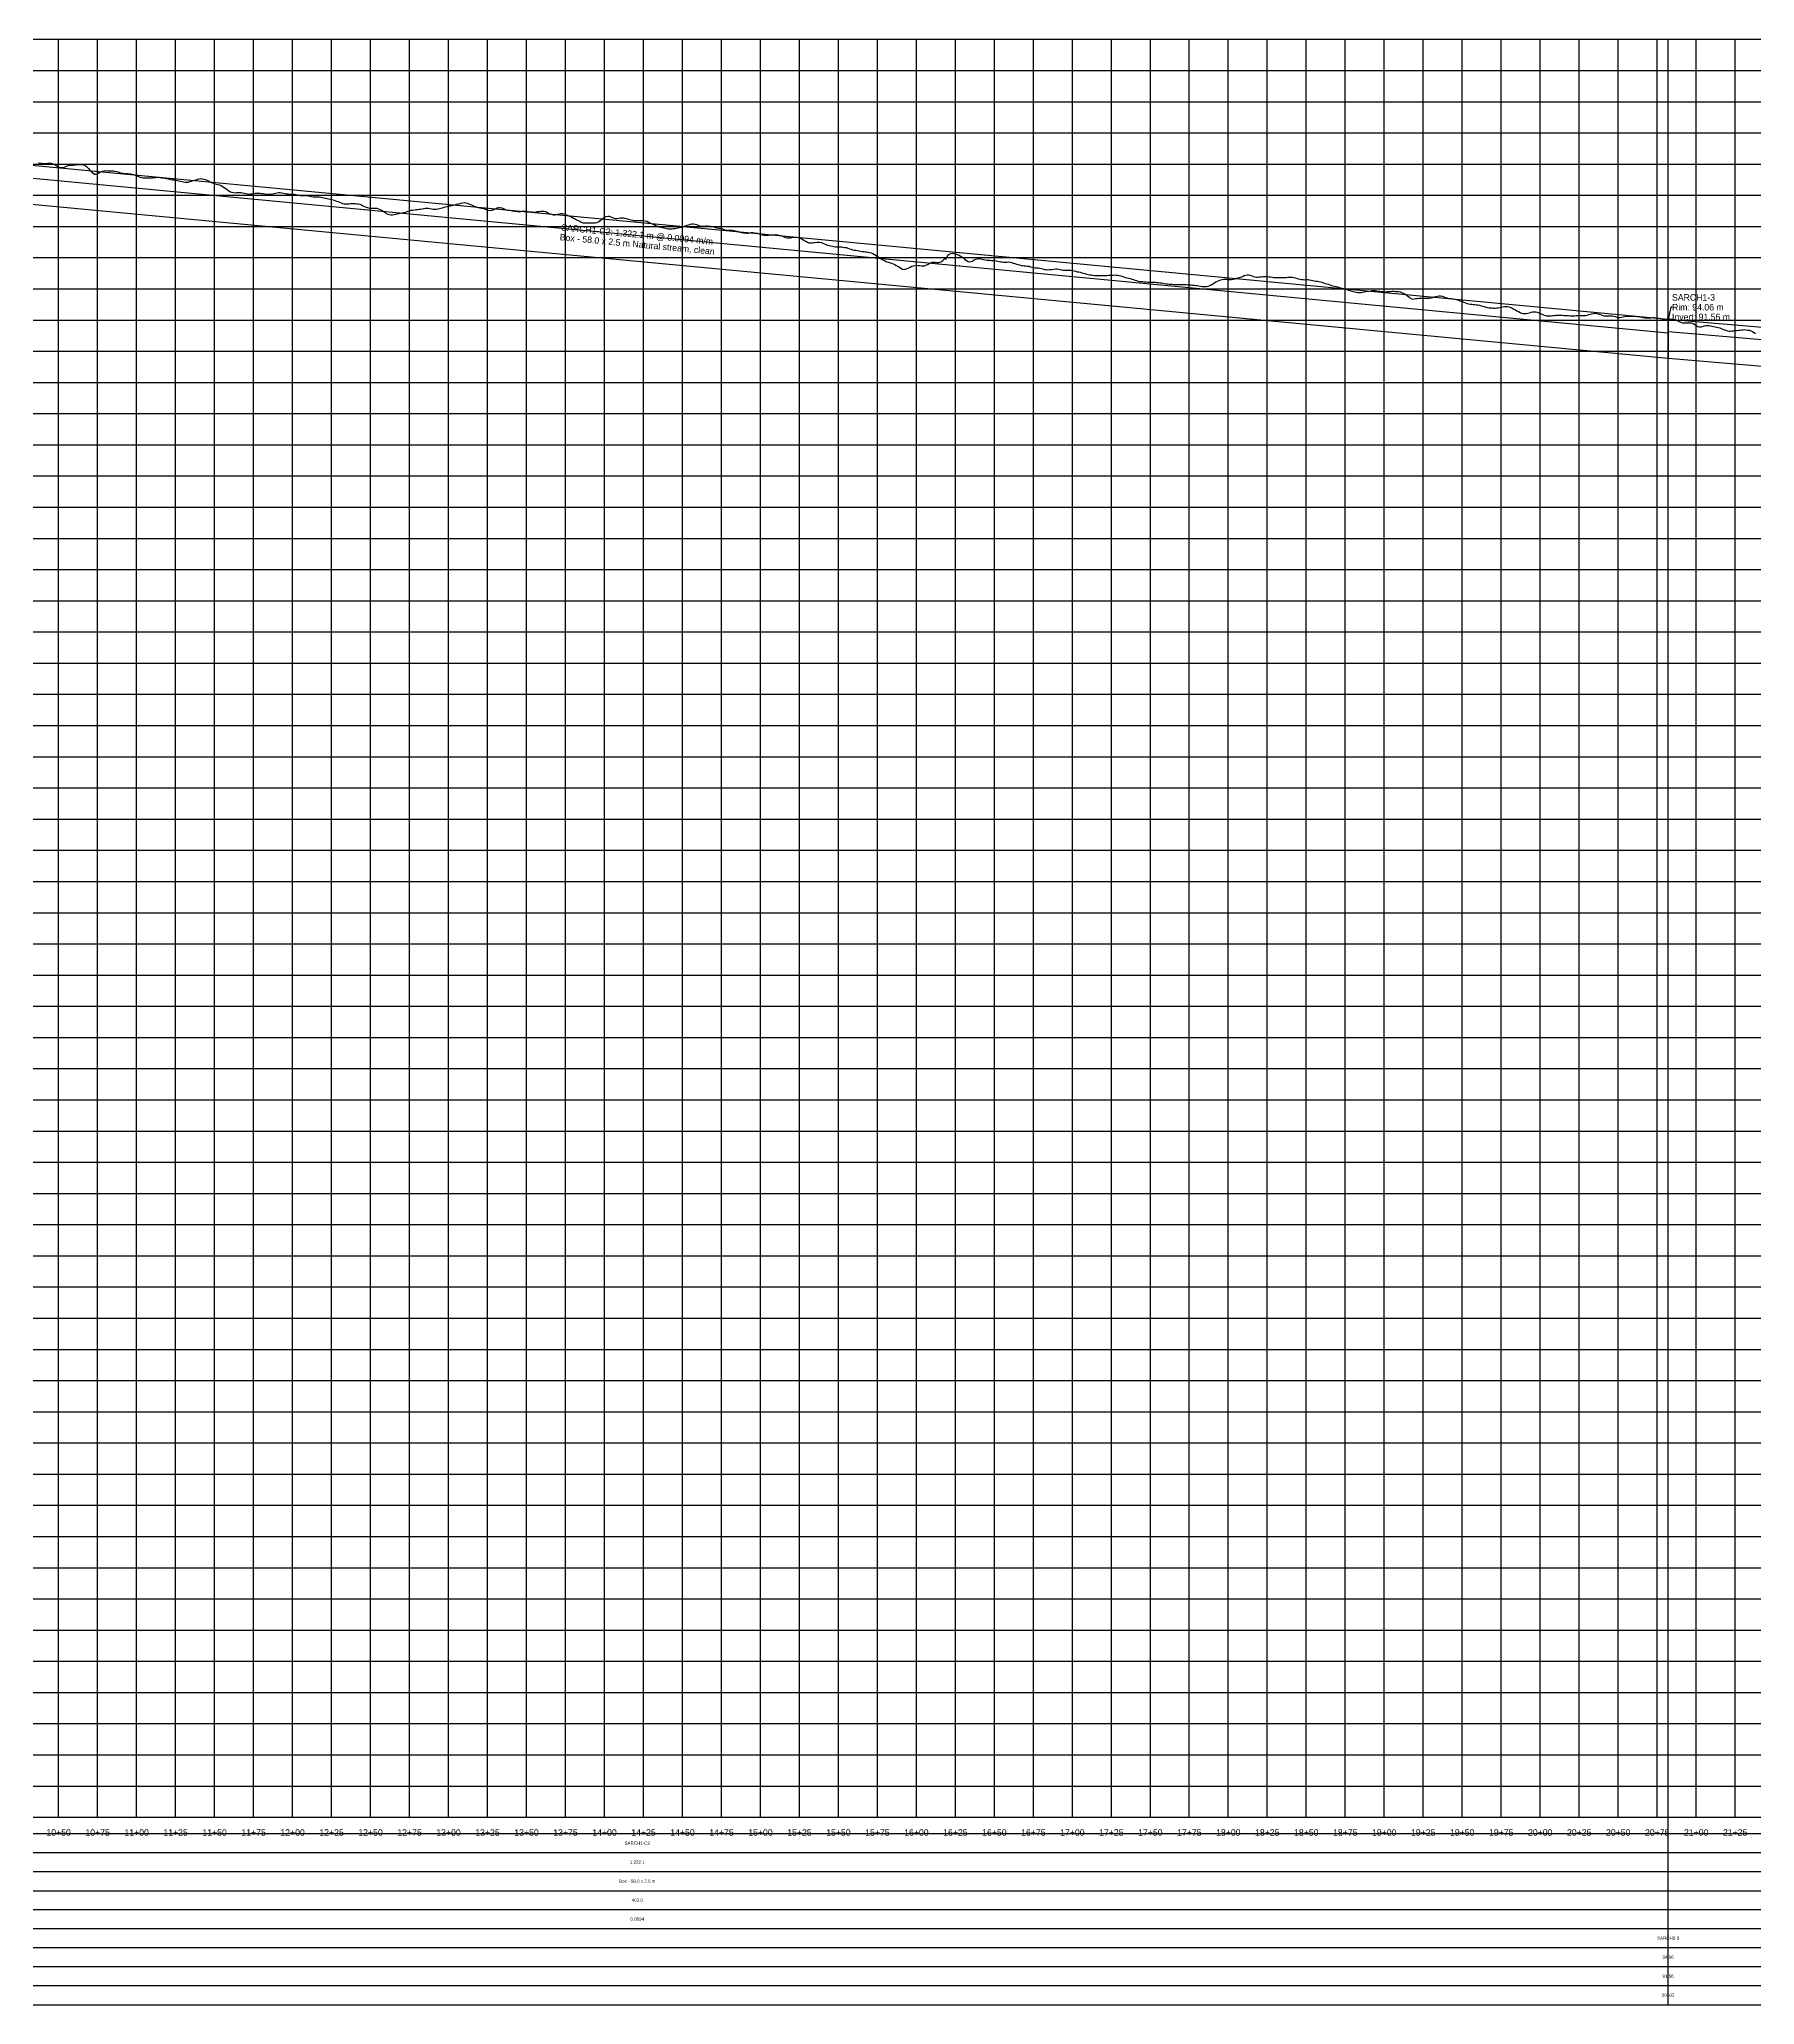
# Model space of a CAD drawing. Extents: x -64 to 17591, y -140 to 1126.
# Drawn here: x 1038 to 2138, y -140 to 1120 of the extents above; entities that cross this region are included whole.
import ezdxf
from ezdxf.enums import TextEntityAlignment as Align

# ---------------------------------------------------------------- set-up
doc = ezdxf.new("R2010")
doc.units = 0
for name, color, linetype in [('Annotation', 7, 'Continuous'), ('Annotation_Table', 254, 'Continuous'), ('Crown', 7, 'Continuous'), ('Grid', 254, 'Continuous'), ('Grid_Text', 7, 'Continuous'), ('Ground_Elevation', 3, 'Continuous'), ('Hydraulic_Grade', 5, 'Continuous'), ('Invert', 7, 'Continuous'), ('Structure', 7, 'Continuous')]:
    doc.layers.add(name, color=color, linetype=linetype)

msp = doc.modelspace()

# ---------------------------------------------------------------- linework, layer by layer
at = {"layer": 'Annotation', "color": 0}
msp.add_lwpolyline([(2084.5, 948.2), (2083.7, 948.2), (2082, 940.6)], dxfattribs=at)
msp.add_lwpolyline([(2082, 940.6), (2081.8, 941.6), (2082.6, 941.4)], close=True, dxfattribs=at)
at = {"layer": 'Annotation_Table', "color": 254}
for points in [[(2082, -140.2), (2082, 1120)], [(-25, -30.5), (17575, -30.5)], [(-25, -42.7), (17575, -42.7)], [(-25, -54.9), (17575, -54.9)], [(-25, -67.1), (17575, -67.1)], [(-25, -79.2), (17575, -79.2)], [(-25, -91.4), (17575, -91.4)], [(-25, -103.6), (17575, -103.6)], [(-25, -115.8), (17575, -115.8)], [(-25, -128), (17575, -128)], [(-25, -140.2), (17575, -140.2)]]:
    msp.add_lwpolyline(points, dxfattribs=at)
at = {"layer": 'Crown', "color": 0}
for points in [[(759.9, 1064.9), (2082, 940.6)], [(2082, 940.6), (2082, 940.6)], [(2082, 940.6), (3052.1, 858.2)]]:
    msp.add_lwpolyline(points, dxfattribs=at)
at = {"layer": 'Grid', "color": 254}
for points in [[(-25, 1120), (17575, 1120)], [(1050, -20), (1050, 1120)], [(1075, -20), (1075, 1120)], [(1100, -20), (1100, 1120)], [(1125, -20), (1125, 1120)], [(1150, -20), (1150, 1120)], [(1175, -20), (1175, 1120)], [(1200, -20), (1200, 1120)], [(1225, -20), (1225, 1120)], [(1250, -20), (1250, 1120)], [(1275, -20), (1275, 1120)], [(1300, -20), (1300, 1120)], [(1325, -20), (1325, 1120)], [(1350, -20), (1350, 1120)], [(1375, -20), (1375, 1120)], [(1400, -20), (1400, 1120)], [(1425, -20), (1425, 1120)], [(1450, -20), (1450, 1120)], [(1475, -20), (1475, 1120)], [(1500, -20), (1500, 1120)], [(1525, -20), (1525, 1120)], [(1550, -20), (1550, 1120)], [(1575, -20), (1575, 1120)], [(1600, -20), (1600, 1120)], [(1625, -20), (1625, 1120)], [(1650, -20), (1650, 1120)], [(1675, -20), (1675, 1120)], [(1700, -20), (1700, 1120)], [(1725, -20), (1725, 1120)], [(1750, -20), (1750, 1120)], [(1775, -20), (1775, 1120)], [(1800, -20), (1800, 1120)], [(1825, -20), (1825, 1120)], [(1850, -20), (1850, 1120)], [(1875, -20), (1875, 1120)], [(1900, -20), (1900, 1120)], [(1925, -20), (1925, 1120)], [(1950, -20), (1950, 1120)], [(1975, -20), (1975, 1120)], [(2000, -20), (2000, 1120)], [(2025, -20), (2025, 1120)], [(2050, -20), (2050, 1120)], [(2075, -20), (2075, 1120)], [(2100, -20), (2100, 1120)], [(2125, -20), (2125, 1120)], [(-25, 1100), (17575, 1100)], [(-25, 1080), (17575, 1080)], [(-25, 1060), (17575, 1060)], [(-25, 1040), (17575, 1040)], [(-25, 1020), (17575, 1020)], [(-25, 1000), (17575, 1000)], [(-25, 980), (17575, 980)], [(-25, 960), (17575, 960)], [(-25, 940), (17575, 940)], [(-25, 920), (17575, 920)], [(-25, 900), (17575, 900)], [(-25, 880), (17575, 880)], [(-25, 860), (17575, 860)], [(-25, 840), (17575, 840)], [(-25, 820), (17575, 820)], [(-25, 800), (17575, 800)], [(-25, 780), (17575, 780)], [(-25, 760), (17575, 760)], [(-25, 740), (17575, 740)], [(-25, 720), (17575, 720)], [(-25, 700), (17575, 700)], [(-25, 680), (17575, 680)], [(-25, 660), (17575, 660)], [(-25, 640), (17575, 640)], [(-25, 620), (17575, 620)], [(-25, 600), (17575, 600)], [(-25, 580), (17575, 580)], [(-25, 560), (17575, 560)], [(-25, 540), (17575, 540)], [(-25, 520), (17575, 520)], [(-25, 500), (17575, 500)], [(-25, 480), (17575, 480)], [(-25, 460), (17575, 460)], [(-25, 440), (17575, 440)], [(-25, 420), (17575, 420)], [(-25, 400), (17575, 400)], [(-25, 380), (17575, 380)], [(-25, 360), (17575, 360)], [(-25, 340), (17575, 340)], [(-25, 320), (17575, 320)], [(-25, 300), (17575, 300)], [(-25, 280), (17575, 280)], [(-25, 260), (17575, 260)], [(-25, 240), (17575, 240)], [(-25, 220), (17575, 220)], [(-25, 200), (17575, 200)], [(-25, 180), (17575, 180)], [(-25, 160), (17575, 160)], [(-25, 140), (17575, 140)], [(-25, 120), (17575, 120)], [(-25, 100), (17575, 100)], [(-25, 80), (17575, 80)], [(-25, 60), (17575, 60)], [(-25, 40), (17575, 40)], [(-25, 20), (17575, 20)], [(-25, 0), (17575, 0)], [(-25, -20), (17575, -20)]]:
    msp.add_lwpolyline(points, dxfattribs=at)
at = {"layer": 'Ground_Elevation', "color": 3}
msp.add_lwpolyline([(1037.1, 1040.8), (1038.1, 1040.6), (1039.1, 1040.5), (1040.1, 1040.4), (1041.1, 1040.3), (1042.1, 1040.3), (1043.1, 1040.5), (1044.1, 1040.5), (1045.1, 1040.5), (1046.1, 1040.2), (1047.1, 1039.8), (1048.1, 1039.3), (1049.1, 1038.7), (1050.1, 1038.1), (1051.1, 1037.7), (1052.1, 1037.7), (1053.1, 1037.9), (1054.1, 1038.2), (1055.1, 1038.6), (1056.1, 1039), (1057.1, 1039.2), (1058.1, 1039.3), (1059.1, 1039.4), (1060.1, 1039.5), (1061.1, 1039.6), (1062.1, 1039.7), (1063.1, 1039.8), (1064.1, 1039.8), (1065.1, 1039.8), (1066.1, 1039.5), (1067.1, 1039), (1068.1, 1038.2), (1069.1, 1037.2), (1070.1, 1036.1), (1071.1, 1035), (1072.1, 1034.1), (1073.1, 1033.6), (1074.1, 1033.6), (1075.1, 1034), (1076.1, 1034.5), (1077.1, 1035), (1078.1, 1035.5), (1079.1, 1035.7), (1080.1, 1035.8), (1081.1, 1035.7), (1082.1, 1035.7), (1083.1, 1035.7), (1084.1, 1035.6), (1085.1, 1035.6), (1086.1, 1035.4), (1087.1, 1035.3), (1088.1, 1035), (1089.1, 1034.7), (1090.1, 1034.4), (1091.1, 1034.1), (1092.1, 1034), (1093.1, 1033.9), (1094.1, 1033.9), (1095.1, 1033.8), (1096.1, 1033.7), (1097.1, 1033.6), (1098.1, 1033.3), (1099.1, 1032.8), (1100.1, 1032.4), (1101.1, 1032), (1102.1, 1031.6), (1103.1, 1031.3), (1104.1, 1031.2), (1105.1, 1031.1), (1106.1, 1031.1), (1107.1, 1031.2), (1108.1, 1031.2), (1109.1, 1031.2), (1110.1, 1031.2), (1111.1, 1031.3), (1112.1, 1031.4), (1113.1, 1031.5), (1114.1, 1031.5), (1115.1, 1031.4), (1116.1, 1031.2), (1117.1, 1031.1), (1118.1, 1030.9), (1119.1, 1030.7), (1120.1, 1030.6), (1121.1, 1030.4), (1122.1, 1030.2), (1123.1, 1030), (1124.1, 1029.9), (1125.1, 1029.7), (1126.1, 1029.4), (1127.1, 1029.2), (1128.1, 1029), (1129.1, 1028.8), (1130.1, 1028.6), (1131.1, 1028.5), (1132.1, 1028.5), (1133.1, 1028.5), (1134.1, 1028.8), (1135.1, 1029.1), (1136.1, 1029.4), (1137.1, 1029.7), (1138.1, 1030), (1139.1, 1030.3), (1140.1, 1030.6), (1141.1, 1030.7), (1142.1, 1030.6), (1143.1, 1030.4), (1144.1, 1030.2), (1145.1, 1029.7), (1146.1, 1029.2), (1147.1, 1028.6), (1148.1, 1028.1), (1149.1, 1027.7), (1150.1, 1027.4), (1151.1, 1027.2), (1152.1, 1027), (1153.1, 1026.7), (1154.1, 1026.3), (1155.1, 1025.7), (1156.1, 1025), (1157.1, 1024.3), (1158.1, 1023.6), (1159.1, 1022.9), (1160.1, 1022.3), (1161.1, 1021.9), (1162.1, 1021.7), (1163.1, 1021.6), (1164.1, 1021.7), (1165.1, 1021.7), (1166.1, 1021.8), (1167.1, 1021.7), (1168.1, 1021.5), (1169.1, 1021.3), (1170.1, 1021.1), (1171.1, 1020.9), (1172.1, 1020.8), (1173.1, 1020.9), (1174.1, 1021), (1175.1, 1021.2), (1176.1, 1021.4), (1177.1, 1021.4), (1178.1, 1021.4), (1179.1, 1021.3), (1180.1, 1021.2), (1181.1, 1021.1), (1182.1, 1020.9), (1183.1, 1020.7), (1184.1, 1020.6), (1185.1, 1020.6), (1186.1, 1020.8), (1187.1, 1020.9), (1188.1, 1021.1), (1189.1, 1021.4), (1190.1, 1021.6), (1191.1, 1021.7), (1192.1, 1021.7), (1193.1, 1021.6), (1194.1, 1021.4), (1195.1, 1021.2), (1196.1, 1021), (1197.1, 1020.9), (1198.1, 1020.8), (1199.1, 1020.8), (1200.1, 1020.8), (1201.1, 1020.6), (1202.1, 1020.5), (1203.1, 1020.2), (1204.1, 1020), (1205.1, 1019.8), (1206.1, 1019.7), (1207.1, 1019.8), (1208.1, 1019.8), (1209.1, 1019.8), (1210.1, 1019.7), (1211.1, 1019.5), (1212.1, 1019.2), (1213.1, 1019.1), (1214.1, 1019), (1215.1, 1019), (1216.1, 1019), (1217.1, 1018.9), (1218.1, 1018.8), (1219.1, 1018.6), (1220.1, 1018.3), (1221.1, 1018.1), (1222.1, 1017.9), (1223.1, 1017.7), (1224.1, 1017.5), (1225.1, 1017.3), (1226.1, 1017), (1227.1, 1016.6), (1228.1, 1016.2), (1229.1, 1015.9), (1230.1, 1015.5), (1231.1, 1015.1), (1232.1, 1014.8), (1233.1, 1014.6), (1234.1, 1014.5), (1235.1, 1014.5), (1236.1, 1014.6), (1237.1, 1014.7), (1238.1, 1014.7), (1239.1, 1014.7), (1240.1, 1014.7), (1241.1, 1014.6), (1242.1, 1014.5), (1243.1, 1014.2), (1244.1, 1013.8), (1245.1, 1013.3), (1246.1, 1012.8), (1247.1, 1012.4), (1248.1, 1012.1), (1249.1, 1011.8), (1250.1, 1011.7), (1251.1, 1011.7), (1252.1, 1011.7), (1253.1, 1011.8), (1254.1, 1011.7), (1255.1, 1011.4), (1256.1, 1010.9), (1257.1, 1010.4), (1258.1, 1009.8), (1259.1, 1009.1), (1260.1, 1008.4), (1261.1, 1007.9), (1262.1, 1007.7), (1263.1, 1007.5), (1264.1, 1007.5), (1265.1, 1007.6), (1266.1, 1007.8), (1267.1, 1008.1), (1268.1, 1008.3), (1269.1, 1008.5), (1270.1, 1008.7), (1271.1, 1008.9), (1272.1, 1009.1), (1273.1, 1009.3), (1274.1, 1009.7), (1275.1, 1010.1), (1276.1, 1010.4), (1277.1, 1010.5), (1278.1, 1010.6), (1279.1, 1010.8), (1280.1, 1010.9), (1281.1, 1011), (1282.1, 1011.1), (1283.1, 1011.3), (1284.1, 1011.6), (1285.1, 1011.8), (1286.1, 1011.8), (1287.1, 1011.7), (1288.1, 1011.5), (1289.1, 1011.3), (1290.1, 1011.1), (1291.1, 1011.1), (1292.1, 1011.1), (1293.1, 1011.2), (1294.1, 1011.5), (1295.1, 1011.7), (1296.1, 1012), (1297.1, 1012.3), (1298.1, 1012.6), (1299.1, 1012.9), (1300.1, 1013.2), (1301.1, 1013.3), (1302.1, 1013.5), (1303.1, 1013.7), (1304.1, 1013.9), (1305.1, 1014.2), (1306.1, 1014.4), (1307.1, 1014.6), (1308.1, 1014.9), (1309.1, 1015.2), (1310.1, 1015.3), (1311.1, 1015.2), (1312.1, 1014.9), (1313.1, 1014.5), (1314.1, 1014.1), (1315.1, 1013.6), (1316.1, 1013.2), (1317.1, 1012.8), (1318.1, 1012.4), (1319.1, 1012.2), (1320.1, 1011.9), (1321.1, 1011.7), (1322.1, 1011.5), (1323.1, 1011.2), (1324.1, 1010.8), (1325.1, 1010.5), (1326.1, 1010.3), (1327.1, 1010.4), (1328.1, 1010.5), (1329.1, 1010.9), (1330.1, 1011.4), (1331.1, 1011.9), (1332.1, 1012.2), (1333.1, 1012.2), (1334.1, 1011.9), (1335.1, 1011.5), (1336.1, 1011), (1337.1, 1010.7), (1338.1, 1010.5), (1339.1, 1010.4), (1340.1, 1010.2), (1341.1, 1010), (1342.1, 1009.9), (1343.1, 1009.7), (1344.1, 1009.5), (1345.1, 1009.4), (1346.1, 1009.5), (1347.1, 1009.8), (1348.1, 1010), (1349.1, 1009.9), (1350.1, 1009.8), (1351.1, 1009.6), (1352.1, 1009.4), (1353.1, 1009.3), (1354.1, 1009.2), (1355.1, 1009.2), (1356.1, 1009.4), (1357.1, 1009.6), (1358.1, 1009.6), (1359.1, 1009.7), (1360.1, 1009.8), (1361.1, 1009.8), (1362.1, 1009.6), (1363.1, 1009.1), (1364.1, 1008.6), (1365.1, 1008.1), (1366.1, 1007.8), (1367.1, 1007.5), (1368.1, 1007.5), (1369.1, 1007.6), (1370.1, 1007.9), (1371.1, 1008.2), (1372.1, 1008.4), (1373.1, 1008.3), (1374.1, 1008.1), (1375.1, 1007.7), (1376.1, 1007.3), (1377.1, 1006.9), (1378.1, 1006.4), (1379.1, 1005.9), (1380.1, 1005.3), (1381.1, 1004.8), (1382.1, 1004.3), (1383.1, 1003.8), (1384.1, 1003.3), (1385.1, 1002.8), (1386.1, 1002.4), (1387.1, 1002.3), (1388.1, 1002.4), (1389.1, 1002.4), (1390.1, 1002.3), (1391.1, 1002.3), (1392.1, 1002.3), (1393.1, 1002.3), (1394.1, 1002.4), (1395.1, 1002.5), (1396.1, 1002.9), (1397.1, 1003.6), (1398.1, 1004.5), (1399.1, 1005.3), (1400.1, 1005.9), (1401.1, 1006.4), (1402.1, 1006.6), (1403.1, 1006.6), (1404.1, 1006.2), (1405.1, 1005.7), (1406.1, 1005.3), (1407.1, 1005.1), (1408.1, 1005.1), (1409.1, 1005.3), (1410.1, 1005.5), (1411.1, 1005.6), (1412.1, 1005.5), (1413.1, 1005.3), (1414.1, 1005), (1415.1, 1004.7), (1416.1, 1004.5), (1417.1, 1004.3), (1418.1, 1004), (1419.1, 1003.9), (1420.1, 1003.9), (1421.1, 1003.8), (1422.1, 1003.8), (1423.1, 1003.8), (1424.1, 1003.8), (1425.1, 1003.8), (1426.1, 1003.6), (1427.1, 1003.3), (1428.1, 1002.9), (1429.1, 1002.4), (1430.1, 1001.9), (1431.1, 1001.4), (1432.1, 1001), (1433.1, 1000.5), (1434.1, 1000.1), (1435.1, 999.8), (1436.1, 999.5), (1437.1, 999.4), (1438.1, 999.1), (1439.1, 998.8), (1440.1, 998.6), (1441.1, 998.4), (1442.1, 998.4), (1443.1, 998.5), (1444.1, 998.6), (1445.1, 998.7), (1446.1, 998.9), (1447.1, 999.1), (1448.1, 999.3), (1449.1, 999.6), (1450.1, 999.9), (1451.1, 1000.1), (1452.1, 1000.5), (1453.1, 1000.8), (1454.1, 1001.1), (1455.1, 1001.4), (1456.1, 1001.6), (1457.1, 1001.7), (1458.1, 1001.5), (1459.1, 1001.2), (1460.1, 1000.8), (1461.1, 1000.5), (1462.1, 1000.1), (1463.1, 1000.1), (1464.1, 1000.2), (1465.1, 1000.3), (1466.1, 1000.4), (1467.1, 1000.2), (1468.1, 1000.1), (1469.1, 999.9), (1470.1, 999.7), (1471.1, 999.4), (1472.1, 999.2), (1473.1, 999), (1474.1, 998.9), (1475.1, 998.6), (1476.1, 998.2), (1477.1, 997.9), (1478.1, 997.6), (1479.1, 997.6), (1480.1, 997.7), (1481.1, 997.7), (1482.1, 997.6), (1483.1, 997.4), (1484.1, 997.2), (1485.1, 996.9), (1486.1, 996.6), (1487.1, 996.3), (1488.1, 996.1), (1489.1, 996), (1490.1, 995.9), (1491.1, 995.8), (1492.1, 995.8), (1493.1, 996), (1494.1, 996.1), (1495.1, 996.1), (1496.1, 996), (1497.1, 995.8), (1498.1, 995.6), (1499.1, 995.3), (1500.1, 995), (1501.1, 994.7), (1502.1, 994.5), (1503.1, 994.5), (1504.1, 994.5), (1505.1, 994.5), (1506.1, 994.6), (1507.1, 994.7), (1508.1, 994.7), (1509.1, 994.8), (1510.1, 994.7), (1511.1, 994.6), (1512.1, 994.4), (1513.1, 994.2), (1514.1, 993.8), (1515.1, 993.3), (1516.1, 993), (1517.1, 992.8), (1518.1, 992.7), (1519.1, 992.8), (1520.1, 992.9), (1521.1, 993.1), (1522.1, 993.2), (1523.1, 993.1), (1524.1, 993), (1525.1, 992.6), (1526.1, 992.2), (1527.1, 991.6), (1528.1, 991.1), (1529.1, 990.5), (1530.1, 990), (1531.1, 989.6), (1532.1, 989.5), (1533.1, 989.5), (1534.1, 989.7), (1535.1, 989.8), (1536.1, 989.9), (1537.1, 990), (1538.1, 989.9), (1539.1, 989.7), (1540.1, 989.3), (1541.1, 988.8), (1542.1, 988.4), (1543.1, 988.1), (1544.1, 987.8), (1545.1, 987.5), (1546.1, 987.3), (1547.1, 987.1), (1548.1, 987), (1549.1, 987), (1550.1, 987), (1551.1, 987), (1552.1, 986.9), (1553.1, 986.8), (1554.1, 986.6), (1555.1, 986.4), (1556.1, 986.1), (1557.1, 985.7), (1558.1, 985.4), (1559.1, 985.1), (1560.1, 984.9), (1561.1, 984.7), (1562.1, 984.6), (1563.1, 984.4), (1564.1, 984.2), (1565.1, 984), (1566.1, 983.9), (1567.1, 983.8), (1568.1, 983.7), (1569.1, 983.6), (1570.1, 983.4), (1571.1, 983.1), (1572.1, 982.7), (1573.1, 982.1), (1574.1, 981.4), (1575.1, 980.8), (1576.1, 980.1), (1577.1, 979.4), (1578.1, 978.8), (1579.1, 978.3), (1580.1, 977.8), (1581.1, 977.4), (1582.1, 977), (1583.1, 976.7), (1584.1, 976.4), (1585.1, 976), (1586.1, 975.5), (1587.1, 975), (1588.1, 974.5), (1589.1, 973.8), (1590.1, 973.2), (1591.1, 972.7), (1592.1, 972.5), (1593.1, 972.6), (1594.1, 973), (1595.1, 973.5), (1596.1, 974), (1597.1, 974.5), (1598.1, 974.8), (1599.1, 975), (1600.1, 975.1), (1601.1, 975), (1602.1, 974.9), (1603.1, 974.7), (1604.1, 974.7), (1605.1, 974.8), (1606.1, 975.2), (1607.1, 975.7), (1608.1, 976.2), (1609.1, 976.7), (1610.1, 977), (1611.1, 977.1), (1612.1, 977), (1613.1, 976.9), (1614.1, 976.9), (1615.1, 977.1), (1616.1, 977.6), (1617.1, 978.3), (1618.1, 979.3), (1619.1, 979.3), (1620.1, 981.5), (1621.1, 982.2), (1622.1, 982.6), (1623.1, 982.8), (1624.1, 982.7), (1625.1, 982.4), (1626.1, 982.1), (1627.1, 981.7), (1628.1, 981.2), (1629.1, 980.6), (1630.1, 979.8), (1631.1, 978.8), (1632.1, 978.1), (1633.1, 977.5), (1634.1, 977.3), (1635.1, 977.5), (1636.1, 978), (1637.1, 978.5), (1638.1, 979), (1639.1, 979.3), (1640.1, 979.4), (1641.1, 979.3), (1642.1, 979.1), (1643.1, 978.8), (1644.1, 978.6), (1645.1, 978.4), (1646.1, 978.3), (1647.1, 978.3), (1648.1, 978.2), (1649.1, 978.1), (1650.1, 978.1), (1651.1, 977.9), (1652.1, 977.7), (1653.1, 977.5), (1654.1, 977.4), (1655.1, 977.3), (1656.1, 977.1), (1657.1, 977.1), (1658.1, 977.2), (1659.1, 977.3), (1660.1, 977.1), (1661.1, 976.8), (1662.1, 976.5), (1663.1, 976.2), (1664.1, 975.9), (1665.1, 975.6), (1666.1, 975.3), (1667.1, 975), (1668.1, 974.9), (1669.1, 974.8), (1670.1, 974.7), (1671.1, 974.6), (1672.1, 974.5), (1673.1, 974.2), (1674.1, 973.9), (1675.1, 973.6), (1676.1, 973.5), (1677.1, 973.5), (1678.1, 973.4), (1679.1, 973.3), (1680.1, 973.1), (1681.1, 972.8), (1682.1, 972.5), (1683.1, 972.3), (1684.1, 972.2), (1685.1, 972.3), (1686.1, 972.4), (1687.1, 972.5), (1688.1, 972.6), (1689.1, 972.8), (1690.1, 972.8), (1691.1, 972.7), (1692.1, 972.4), (1693.1, 972.2), (1694.1, 972), (1695.1, 972), (1696.1, 972), (1697.1, 972), (1698.1, 972), (1699.1, 971.9), (1700.1, 971.8), (1701.1, 971.5), (1702.1, 971.3), (1703.1, 971), (1704.1, 970.8), (1705.1, 970.6), (1706.1, 970.3), (1707.1, 970.1), (1708.1, 969.8), (1709.1, 969.5), (1710.1, 969.3), (1711.1, 969), (1712.1, 968.9), (1713.1, 968.7), (1714.1, 968.6), (1715.1, 968.5), (1716.1, 968.5), (1717.1, 968.5), (1718.1, 968.5), (1719.1, 968.5), (1720.1, 968.5), (1721.1, 968.6), (1722.1, 968.6), (1723.1, 968.7), (1724.1, 968.7), (1725.1, 968.8), (1726.1, 968.8), (1727.1, 968.9), (1728.1, 968.8), (1729.1, 968.7), (1730.1, 968.5), (1731.1, 968.3), (1732.1, 967.9), (1733.1, 967.6), (1734.1, 967.3), (1735.1, 967.1), (1736.1, 966.8), (1737.1, 966.6), (1738.1, 966.3), (1739.1, 966), (1740.1, 965.6), (1741.1, 965.3), (1742.1, 965), (1743.1, 964.8), (1744.1, 964.7), (1745.1, 964.6), (1746.1, 964.5), (1747.1, 964.4), (1748.1, 964.3), (1749.1, 964.2), (1750.1, 964.2), (1751.1, 964.2), (1752.1, 964.2), (1753.1, 964.2), (1754.1, 964.1), (1755.1, 964), (1756.1, 963.9), (1757.1, 963.8), (1758.1, 963.6), (1759.1, 963.5), (1760.1, 963.3), (1761.1, 963.2), (1762.1, 963.1), (1763.1, 963), (1764.1, 962.9), (1765.1, 962.8), (1766.1, 962.8), (1767.1, 962.8), (1768.1, 962.7), (1769.1, 962.7), (1770.1, 962.7), (1771.1, 962.7), (1772.1, 962.7), (1773.1, 962.7), (1774.1, 962.6), (1775.1, 962.6), (1776.1, 962.5), (1777.1, 962.3), (1778.1, 962.3), (1779.1, 962.2), (1780.1, 962.1), (1781.1, 962), (1782.1, 961.8), (1783.1, 961.6), (1784.1, 961.4), (1785.1, 961.4), (1786.1, 961.5), (1787.1, 961.7), (1788.1, 962.1), (1789.1, 962.6), (1790.1, 963.2), (1791.1, 963.9), (1792.1, 964.4), (1793.1, 964.9), (1794.1, 965.3), (1795.1, 965.7), (1796.1, 966), (1797.1, 966.2), (1798.1, 966.2), (1799.1, 966.1), (1800.1, 966), (1801.1, 965.9), (1802.1, 966), (1803.1, 966.1), (1804.1, 966.4), (1805.1, 966.8), (1806.1, 967), (1807.1, 967.2), (1808.1, 967.5), (1809.1, 968), (1810.1, 968.5), (1811.1, 968.8), (1812.1, 969), (1813.1, 969), (1814.1, 968.8), (1815.1, 968.4), (1816.1, 968), (1817.1, 967.7), (1818.1, 967.5), (1819.1, 967.5), (1820.1, 967.6), (1821.1, 967.8), (1822.1, 968), (1823.1, 968), (1824.1, 968), (1825.1, 968), (1826.1, 967.8), (1827.1, 967.6), (1828.1, 967.4), (1829.1, 967.3), (1830.1, 967.3), (1831.1, 967.2), (1832.1, 967.2), (1833.1, 967.2), (1834.1, 967.3), (1835.1, 967.3), (1836.1, 967.3), (1837.1, 967.3), (1838.1, 967.4), (1839.1, 967.4), (1840.1, 967.5), (1841.1, 967.4), (1842.1, 967.3), (1843.1, 967), (1844.1, 966.7), (1845.1, 966.4), (1846.1, 966.2), (1847.1, 966), (1848.1, 965.9), (1849.1, 965.8), (1850.1, 965.9), (1851.1, 965.9), (1852.1, 965.8), (1853.1, 965.6), (1854.1, 965.4), (1855.1, 965.2), (1856.1, 965), (1857.1, 964.9), (1858.1, 964.7), (1859.1, 964.4), (1860.1, 964.2), (1861.1, 963.9), (1862.1, 963.5), (1863.1, 963.2), (1864.1, 962.9), (1865.1, 962.5), (1866.1, 962.2), (1867.1, 961.9), (1868.1, 961.8), (1869.1, 961.5), (1870.1, 961.2), (1871.1, 960.9), (1872.1, 960.6), (1873.1, 960.4), (1874.1, 960.2), (1875.1, 959.9), (1876.1, 959.6), (1877.1, 959.2), (1878.1, 958.9), (1879.1, 958.6), (1880.1, 958.3), (1881.1, 958), (1882.1, 957.8), (1883.1, 957.7), (1884.1, 957.6), (1885.1, 957.7), (1886.1, 957.8), (1887.1, 958.1), (1888.1, 958.3), (1889.1, 958.5), (1890.1, 958.6), (1891.1, 958.8), (1892.1, 958.9), (1893.1, 958.9), (1894.1, 958.9), (1895.1, 958.8), (1896.1, 958.6), (1897.1, 958.5), (1898.1, 958.3), (1899.1, 958.2), (1900.1, 958.1), (1901.1, 958.1), (1902.1, 958.2), (1903.1, 958.3), (1904.1, 958.4), (1905.1, 958.5), (1906.1, 958.5), (1907.1, 958.4), (1908.1, 958.3), (1909.1, 958.2), (1910.1, 958), (1911.1, 957.6), (1912.1, 957.2), (1913.1, 956.7), (1914.1, 956.1), (1915.1, 955.4), (1916.1, 954.6), (1917.1, 953.9), (1918.1, 953.3), (1919.1, 953.5), (1920.1, 953.7), (1921.1, 953.9), (1922.1, 954), (1923.1, 954.1), (1924.1, 954.1), (1925.1, 954), (1926.1, 954), (1927.1, 954), (1928.1, 954), (1929.1, 954), (1930.1, 954.2), (1931.1, 954.4), (1932.1, 954.8), (1933.1, 955.1), (1934.1, 955.4), (1935.1, 955.5), (1936.1, 955.5), (1937.1, 955.3), (1938.1, 954.9), (1939.1, 954.5), (1940.1, 954.2), (1941.1, 953.9), (1942.1, 953.8), (1943.1, 953.7), (1944.1, 953.5), (1945.1, 953.3), (1946.1, 953.2), (1947.1, 952.9), (1948.1, 952.6), (1949.1, 952.2), (1950.1, 951.8), (1951.1, 951.4), (1952.1, 951), (1953.1, 950.6), (1954.1, 950.3), (1955.1, 950.2), (1956.1, 950.1), (1957.1, 950), (1958.1, 949.9), (1959.1, 949.8), (1960.1, 949.7), (1961.1, 949.5), (1962.1, 949.2), (1963.1, 948.9), (1964.1, 948.6), (1965.1, 948.3), (1966.1, 948), (1967.1, 947.8), (1968.1, 947.8), (1969.1, 947.8), (1970.1, 947.7), (1971.1, 947.7), (1972.1, 947.8), (1973.1, 947.9), (1974.1, 948.1), (1975.1, 948.3), (1976.1, 948.5), (1977.1, 948.6), (1978.1, 948.6), (1979.1, 948.6), (1980.1, 948.4), (1981.1, 948), (1982.1, 947.6), (1983.1, 947), (1984.1, 946.5), (1985.1, 946), (1986.1, 945.4), (1987.1, 944.9), (1988.1, 944.5), (1989.1, 944.2), (1990.1, 944.1), (1991.1, 944.1), (1992.1, 944.3), (1993.1, 944.7), (1994.1, 945), (1995.1, 945.2), (1996.1, 945.3), (1997.1, 945.3), (1998.1, 945.1), (1999.1, 944.7), (2000.1, 944.2), (2001.1, 943.7), (2002.1, 943.3), (2003.1, 942.9), (2004.1, 942.7), (2005.1, 942.6), (2006.1, 942.6), (2007.1, 942.7), (2008.1, 942.8), (2009.1, 942.9), (2010.1, 943.1), (2011.1, 943.2), (2012.1, 943.2), (2013.1, 943.1), (2014.1, 943.1), (2015.1, 943), (2016.1, 942.9), (2017.1, 942.8), (2018.1, 942.8), (2019.1, 942.7), (2020.1, 942.6), (2021.1, 942.7), (2022.1, 942.7), (2023.1, 942.8), (2024.1, 942.8), (2025.1, 942.9), (2026.1, 942.9), (2027.1, 942.9), (2028.1, 942.9), (2029.1, 943), (2030.1, 943.2), (2031.1, 943.5), (2032.1, 943.8), (2033.1, 944), (2034.1, 944.2), (2035.1, 944.3), (2036.1, 944.2), (2037.1, 944), (2038.1, 943.7), (2039.1, 943.4), (2040.1, 943), (2041.1, 942.7), (2042.1, 942.6), (2043.1, 942.6), (2044.1, 942.6), (2045.1, 942.7), (2046.1, 942.6), (2047.1, 942.4), (2048.1, 942.2), (2049.1, 941.9), (2050.1, 941.7), (2051.1, 941.7), (2052.1, 941.8), (2053.1, 942), (2054.1, 942.2), (2055.1, 942.4), (2056.1, 942.5), (2057.1, 942.5), (2058.1, 942.5), (2059.1, 942.5), (2060.1, 942.4), (2061.1, 942.4), (2062.1, 942.3), (2063.1, 942.2), (2064.1, 942), (2065.1, 941.8), (2066.1, 941.6), (2067.1, 941.4), (2068.1, 941.4), (2069.1, 941.4), (2070.1, 941.5), (2071.1, 941.5), (2072.1, 941.6), (2073.1, 941.6), (2074.1, 941.5), (2075.1, 941.3), (2076.1, 941.1), (2077.1, 940.9), (2078.1, 940.7), (2079.1, 940.6), (2080.1, 940.5), (2081.1, 940.5), (2082.1, 940.6), (2083.1, 940.6), (2084.1, 940.6), (2085.1, 940.5), (2086.1, 940.3), (2087.1, 940), (2088.1, 939.6), (2089.1, 939.1), (2090.1, 938.6), (2091.1, 938.3), (2092.1, 938.1), (2093.1, 938.1), (2094.1, 938.1), (2095.1, 938.3), (2096.1, 938.3), (2097.1, 938.1), (2098.1, 937.7), (2099.1, 937.1), (2100.1, 936.4), (2101.1, 935.9), (2102.1, 935.7), (2103.1, 935.7), (2104.1, 935.9), (2105.1, 936.2), (2106.1, 936.4), (2107.1, 936.5), (2108.1, 936.4), (2109.1, 936.2), (2110.1, 936), (2111.1, 935.8), (2112.1, 935.6), (2113.1, 935.4), (2114.1, 935.2), (2115.1, 934.9), (2116.1, 934.6), (2117.1, 934.2), (2118.1, 933.8), (2119.1, 933.4), (2120.1, 933.1), (2121.1, 932.9), (2122.1, 932.9), (2123.1, 933), (2124.1, 933), (2125.1, 933.2), (2126.1, 933.3), (2127.1, 933.5), (2128.1, 933.6), (2129.1, 933.8), (2130.1, 933.8), (2131.1, 933.9), (2132.1, 933.8), (2133.1, 933.6), (2134.1, 933.4), (2135.1, 933.1), (2136.1, 932.6), (2137.1, 932), (2138.1, 931.4)], dxfattribs=at)
at = {"layer": 'Hydraulic_Grade', "color": 5}
for points in [[(759.9, 1056.9), (2082, 931.8)], [(2082, 932.6), (3052.1, 849.9)], [(2082, 931.8), (2082, 931.8)]]:
    msp.add_lwpolyline(points, dxfattribs=at)
at = {"layer": 'Invert', "color": 0}
for points in [[(759.9, 1039.9), (2082, 915.6)], [(2082, 915.6), (2082, 915.6)], [(2082, 915.6), (3052.1, 833.2)]]:
    msp.add_lwpolyline(points, dxfattribs=at)
at = {"layer": 'Structure', "color": 0}
msp.add_lwpolyline([(2082, 940.6), (2082, 915.6)], dxfattribs=at)
msp.add_lwpolyline([(2082, 940.6), (2082, 915.6)], dxfattribs=at)

# ---------------------------------------------------------------- texts
at = {"layer": 'Annotation', "color": 0}
for s, p in [('SARCH1-C2: 1,322.1 m @ 0.0094 m/m', (1421, 994.9)), ('Box - 58.0 x 2.5 m Natural stream, clean', (1421, 988.6))]:
    msp.add_text(s, height=4.167, rotation=354.6282, dxfattribs=at).set_placement(p, align=Align.MIDDLE_CENTER)
for s, height, p in [('SARCH1-3', 4.17, (2084.5, 954.5)), ('Rim: 94.06 m', 4.167, (2084.5, 948.2)), ('Invert: 91.56 m', 4.167, (2084.5, 942))]:
    msp.add_text(s, height=height, dxfattribs=at).set_placement(p, align=Align.MIDDLE_LEFT)
at = {"layer": 'Annotation_Table', "color": 0}
for s, height, p in [('SARCH1-C2', 2.08, (1421, -36.6)), ('1,322.1', 2.08, (1421, -48.8)), ('Box - 58.0 x 2.5 m', 2.083, (1421, -61)), ('403.0', 2.08, (1421, -73.2)), ('0.0094', 2.08, (1421, -85.3)), ('SARCH1-3', 2.08, (2082, -97.5)), ('94.06', 2.08, (2082, -109.7)), ('91.56', 2.08, (2082, -121.9)), ('20+82', 2.08, (2082, -134.1))]:
    msp.add_text(s, height=height, dxfattribs=at).set_placement(p, align=Align.MIDDLE_CENTER)
at = {"layer": 'Grid_Text', "color": 0}
for s, p in [('10+50', (1050, -27.7)), ('10+75', (1075, -27.7)), ('11+00', (1100, -27.7)), ('11+25', (1125, -27.7)), ('11+50', (1150, -27.7)), ('11+75', (1175, -27.7)), ('12+00', (1200, -27.7)), ('12+25', (1225, -27.7)), ('12+50', (1250, -27.7)), ('12+75', (1275, -27.7)), ('13+00', (1300, -27.7)), ('13+25', (1325, -27.7)), ('13+50', (1350, -27.7)), ('13+75', (1375, -27.7)), ('14+00', (1400, -27.7)), ('14+25', (1425, -27.7)), ('14+50', (1450, -27.7)), ('14+75', (1475, -27.7)), ('15+00', (1500, -27.7)), ('15+25', (1525, -27.7)), ('15+50', (1550, -27.7)), ('15+75', (1575, -27.7)), ('16+00', (1600, -27.7)), ('16+25', (1625, -27.7)), ('16+50', (1650, -27.7)), ('16+75', (1675, -27.7)), ('17+00', (1700, -27.7)), ('17+25', (1725, -27.7)), ('17+50', (1750, -27.7)), ('17+75', (1775, -27.7)), ('18+00', (1800, -27.7)), ('18+25', (1825, -27.7)), ('18+50', (1850, -27.7)), ('18+75', (1875, -27.7)), ('19+00', (1900, -27.7)), ('19+25', (1925, -27.7)), ('19+50', (1950, -27.7)), ('19+75', (1975, -27.7)), ('20+00', (2000, -27.7)), ('20+25', (2025, -27.7)), ('20+50', (2050, -27.7)), ('20+75', (2075, -27.7)), ('21+00', (2100, -27.7)), ('21+25', (2125, -27.7))]:
    msp.add_text(s, height=4.17, dxfattribs=at).set_placement(p, align=Align.TOP_CENTER)

doc.saveas('drawing.dxf')
